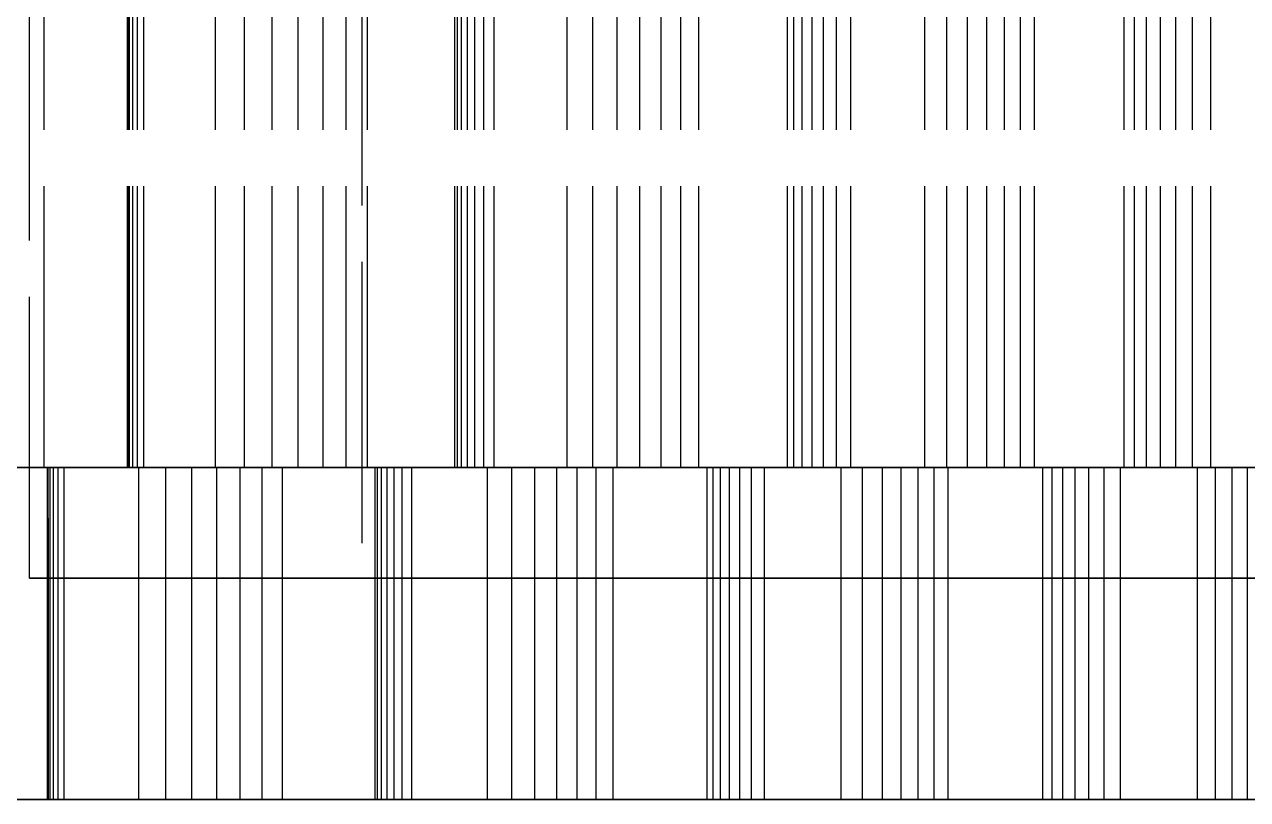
# Model space of a CAD drawing. Header units: millimetres. Extents: x -27 to 154, y -43 to 55.
# Drawn here: x -5.52 to 0, y 46.25 to 49.75 of the extents above; entities that cross this region are included whole.
import ezdxf

# ---------------------------------------------------------------- set-up
doc = ezdxf.new("R2010")
doc.units = ezdxf.units.MM
doc.linetypes.add('DASHED', pattern=[1.524, 1.27, -0.254])
doc.layers.add('HIDDEN', color=8, linetype='DASHED')
doc.layers.add('VISIBLE', color=7, linetype='CONTINUOUS')

msp = doc.modelspace()

# ---------------------------------------------------------------- linework, layer by layer
at = {"layer": 'HIDDEN'}
for points in [[(-4, 53.24871), (-4, 47.24871)], [(-5.5, 47.24871), (-5.5, 51.74871)], [(-5.43503, 47.74871), (-5.43503, 51.74871)], [(-5.43503, 47.74871), (-5.43503, 51.74871)], [(-5.05827, 47.74871), (-5.05827, 51.74871)], [(-5.05827, 47.74871), (-5.05827, 51.74871)], [(-5.0573, 47.74871), (-5.0573, 51.74871)], [(-5.0573, 47.74871), (-5.0573, 51.74871)], [(-5.0513, 47.74871), (-5.0513, 51.74871)], [(-5.0513, 47.74871), (-5.0513, 51.74871)], [(-5.04905, 47.74871), (-5.04905, 51.74871)], [(-5.04905, 47.74871), (-5.04905, 51.74871)], [(-5.03398, 47.74871), (-5.03398, 51.74871)], [(-5.03398, 47.74871), (-5.03398, 51.74871)], [(-5.01244, 47.74871), (-5.01244, 51.74871)], [(-5.01244, 47.74871), (-5.01244, 51.74871)], [(-4.98467, 47.74871), (-4.98467, 51.74871)], [(-4.98467, 47.74871), (-4.98467, 51.74871)], [(-4.66151, 47.74871), (-4.66151, 51.74871)], [(-4.66151, 47.74871), (-4.66151, 51.74871)], [(-4.53058, 47.74871), (-4.53058, 51.74871)], [(-4.53058, 47.74871), (-4.53058, 51.74871)], [(-4.4057, 47.74871), (-4.4057, 51.74871)], [(-4.4057, 47.74871), (-4.4057, 51.74871)], [(-4.28718, 47.74871), (-4.28718, 51.74871)], [(-4.28718, 47.74871), (-4.28718, 51.74871)], [(-4.17541, 47.74871), (-4.17541, 51.74871)], [(-4.17541, 47.74871), (-4.17541, 51.74871)], [(-4.07091, 47.74871), (-4.07091, 51.74871)], [(-4.07091, 47.74871), (-4.07091, 51.74871)], [(-3.97438, 47.74871), (-3.97438, 51.74871)], [(-3.97438, 47.74871), (-3.97438, 51.74871)], [(-3.58042, 47.74871), (-3.58042, 51.74871)], [(-3.58042, 47.74871), (-3.58042, 51.74871)], [(-3.56941, 47.74871), (-3.56941, 51.74871)], [(-3.56941, 47.74871), (-3.56941, 51.74871)], [(-3.55027, 47.74871), (-3.55027, 51.74871)], [(-3.55027, 47.74871), (-3.55027, 51.74871)], [(-3.52369, 47.74871), (-3.52369, 51.74871)], [(-3.52369, 47.74871), (-3.52369, 51.74871)], [(-3.49016, 47.74871), (-3.49016, 51.74871)], [(-3.49016, 47.74871), (-3.49016, 51.74871)], [(-3.45003, 47.74871), (-3.45003, 51.74871)], [(-3.45003, 47.74871), (-3.45003, 51.74871)], [(-3.40357, 47.74871), (-3.40357, 51.74871)], [(-3.40357, 47.74871), (-3.40357, 51.74871)], [(-3.07331, 47.74871), (-3.07331, 51.74871)], [(-3.07331, 47.74871), (-3.07331, 51.74871)], [(-2.95757, 47.74871), (-2.95757, 51.74871)], [(-2.95757, 47.74871), (-2.95757, 51.74871)], [(-2.84806, 47.74871), (-2.84806, 51.74871)], [(-2.84806, 47.74871), (-2.84806, 51.74871)], [(-2.74507, 47.74871), (-2.74507, 51.74871)], [(-2.74507, 47.74871), (-2.74507, 51.74871)], [(-2.64899, 47.74871), (-2.64899, 51.74871)], [(-2.64899, 47.74871), (-2.64899, 51.74871)], [(-2.56033, 47.74871), (-2.56033, 51.74871)], [(-2.56033, 47.74871), (-2.56033, 51.74871)], [(-2.47982, 47.74871), (-2.47982, 51.74871)], [(-2.47982, 47.74871), (-2.47982, 51.74871)], [(-2.07899, 47.74871), (-2.07899, 51.74871)], [(-2.07899, 47.74871), (-2.07899, 51.74871)], [(-2.05009, 47.74871), (-2.05009, 51.74871)], [(-2.05009, 47.74871), (-2.05009, 51.74871)], [(-2.01294, 47.74871), (-2.01294, 51.74871)], [(-2.01294, 47.74871), (-2.01294, 51.74871)], [(-1.96827, 47.74871), (-1.96827, 51.74871)], [(-1.96827, 47.74871), (-1.96827, 51.74871)], [(-1.91656, 47.74871), (-1.91656, 51.74871)], [(-1.91656, 47.74871), (-1.91656, 51.74871)], [(-1.85819, 47.74871), (-1.85819, 51.74871)], [(-1.85819, 47.74871), (-1.85819, 51.74871)], [(-1.79343, 47.74871), (-1.79343, 51.74871)], [(-1.79343, 47.74871), (-1.79343, 51.74871)], [(-1.45888, 47.74871), (-1.45888, 51.74871)], [(-1.45888, 47.74871), (-1.45888, 51.74871)], [(-1.35934, 47.74871), (-1.35934, 51.74871)], [(-1.35934, 47.74871), (-1.35934, 51.74871)], [(-1.26613, 47.74871), (-1.26613, 51.74871)], [(-1.26613, 47.74871), (-1.26613, 51.74871)], [(-1.17954, 47.74871), (-1.17954, 51.74871)], [(-1.17954, 47.74871), (-1.17954, 51.74871)], [(-1.09996, 47.74871), (-1.09996, 51.74871)], [(-1.09996, 47.74871), (-1.09996, 51.74871)], [(-1.02791, 47.74871), (-1.02791, 51.74871)], [(-1.02791, 47.74871), (-1.02791, 51.74871)], [(-0.96411, 47.74871), (-0.96411, 51.74871)], [(-0.96411, 47.74871), (-0.96411, 51.74871)], [(-0.55983, 47.74871), (-0.55983, 51.74871)], [(-0.55983, 47.74871), (-0.55983, 51.74871)], [(-0.51328, 47.74871), (-0.51328, 51.74871)], [(-0.51328, 47.74871), (-0.51328, 51.74871)], [(-0.45845, 47.74871), (-0.45845, 51.74871)], [(-0.45845, 47.74871), (-0.45845, 51.74871)], [(-0.39605, 47.74871), (-0.39605, 51.74871)], [(-0.39605, 47.74871), (-0.39605, 51.74871)], [(-0.32661, 47.74871), (-0.32661, 51.74871)], [(-0.32661, 47.74871), (-0.32661, 51.74871)], [(-0.25049, 47.74871), (-0.25049, 51.74871)], [(-0.25049, 47.74871), (-0.25049, 51.74871)], [(-0.16799, 47.74871), (-0.16799, 51.74871)], [(-0.16799, 47.74871), (-0.16799, 51.74871)], [(4.19643, 47.74871), (3.6369, 47.74871), (3.07738, 47.74871), (2.51786, 47.74871), (1.95833, 47.74871), (1.39881, 47.74871), (0.83929, 47.74871), (0.27976, 47.74871), (-0.27976, 47.74871), (-0.83929, 47.74871), (-1.39881, 47.74871), (-1.95833, 47.74871), (-2.51786, 47.74871), (-3.07738, 47.74871), (-3.6369, 47.74871), (-4.19643, 47.74871), (-4.75595, 47.74871), (-5.31548, 47.74871), (-5.875, 47.74871)], [(-5.875, 47.74871), (-5.31548, 47.74871), (-4.75595, 47.74871), (-4.19643, 47.74871), (-3.6369, 47.74871), (-3.07738, 47.74871), (-2.51786, 47.74871), (-1.95833, 47.74871), (-1.39881, 47.74871), (-0.83929, 47.74871), (-0.27976, 47.74871), (0.27976, 47.74871), (0.83929, 47.74871), (1.39881, 47.74871), (1.95833, 47.74871), (2.51786, 47.74871), (3.07738, 47.74871), (3.6369, 47.74871), (4.19643, 47.74871)], [(-5.82427, 47.74871), (-5.4148, 47.74871)], [(-5.4148, 47.74871), (-5.82427, 47.74871)], [(-5.76786, 47.74871), (-5.16071, 47.74871), (-4.55357, 47.74871), (-3.94643, 47.74871), (-3.33929, 47.74871), (-2.73214, 47.74871), (-2.125, 47.74871), (-1.51786, 47.74871), (-0.91071, 47.74871), (-0.30357, 47.74871), (0.30357, 47.74871), (0.91071, 47.74871), (1.51786, 47.74871), (2.125, 47.74871), (2.73214, 47.74871), (3.33929, 47.74871), (3.94643, 47.74871), (4.55357, 47.74871)], [(-5.43503, 47.74871), (-5.54675, 47.74871)], [(-5.54675, 47.74871), (-5.43503, 47.74871)], [(-5.0513, 47.74871), (-5.43503, 47.74871)], [(-5.43503, 47.74871), (-5.0513, 47.74871)], [(-4.35855, 47.74871), (-4.37538, 47.74871), (-4.39222, 47.74871), (-4.40906, 47.74871), (-4.4259, 47.74871), (-4.44273, 47.74871), (-4.45957, 47.74871), (-4.47641, 47.74871), (-4.49325, 47.74871), (-4.51008, 47.74871), (-4.52692, 47.74871), (-4.54376, 47.74871), (-4.56059, 47.74871), (-4.57743, 47.74871), (-4.59427, 47.74871), (-4.61111, 47.74871), (-4.62794, 47.74871), (-4.64478, 47.74871), (-4.66162, 47.74871), (-4.67846, 47.74871), (-4.69529, 47.74871), (-4.71213, 47.74871), (-4.72897, 47.74871), (-4.74581, 47.74871), (-4.76264, 47.74871), (-4.77948, 47.74871), (-4.79632, 47.74871), (-4.81316, 47.74871), (-4.82999, 47.74871), (-4.84683, 47.74871), (-4.86367, 47.74871), (-4.8805, 47.74871), (-4.89734, 47.74871), (-4.91418, 47.74871), (-4.93102, 47.74871), (-4.94785, 47.74871), (-4.96469, 47.74871), (-4.98153, 47.74871), (-4.99837, 47.74871), (-5.0152, 47.74871), (-5.03204, 47.74871), (-5.04888, 47.74871), (-5.06572, 47.74871), (-5.08255, 47.74871), (-5.09939, 47.74871), (-5.11623, 47.74871), (-5.13307, 47.74871), (-5.1499, 47.74871), (-5.16674, 47.74871), (-5.18358, 47.74871), (-5.20041, 47.74871), (-5.21725, 47.74871), (-5.23409, 47.74871), (-5.25093, 47.74871), (-5.26776, 47.74871), (-5.2846, 47.74871), (-5.30144, 47.74871), (-5.31828, 47.74871), (-5.33511, 47.74871), (-5.35195, 47.74871), (-5.36879, 47.74871), (-5.38563, 47.74871), (-5.40246, 47.74871), (-5.4193, 47.74871)], [(-5.4193, 47.74871), (-5.41666, 47.74871)], [(-5.4148, 47.74871), (-5.4193, 47.74871)], [(-5.4193, 47.74871), (-5.4148, 47.74871)], [(-5.4193, 46.24871), (-5.4193, 47.74871)], [(-5.41666, 47.74871), (-5.40746, 47.74871)], [(-5.41666, 46.24871), (-5.41666, 47.74871)], [(-5.4148, 46.24871), (-5.4148, 47.74871)], [(-5.4148, 46.24871), (-5.4148, 47.74871)], [(-5.40746, 47.74871), (-5.39213, 47.74871)], [(-5.40746, 46.24871), (-5.40746, 47.74871)], [(-5.39213, 47.74871), (-5.37098, 47.74871)], [(-5.39213, 46.24871), (-5.39213, 47.74871)], [(-5.37098, 47.74871), (-5.34424, 47.74871)], [(-5.37098, 46.24871), (-5.37098, 47.74871)], [(-5.34424, 47.74871), (-5.00785, 47.74871)], [(-5.34424, 46.24871), (-5.34424, 47.74871)], [(-5.0573, 47.74871), (-5.05827, 47.74871)], [(-5.05827, 47.74871), (-5.0513, 47.74871)], [(-5.0513, 47.74871), (-5.05827, 47.74871)], [(-5.05827, 47.74871), (-5.0573, 47.74871)], [(-5.04905, 47.74871), (-5.0573, 47.74871)], [(-5.0573, 47.74871), (-5.04905, 47.74871)], [(-5.03398, 47.74871), (-5.04905, 47.74871)], [(-5.04905, 47.74871), (-5.03398, 47.74871)], [(-5.01244, 47.74871), (-5.03398, 47.74871)], [(-5.03398, 47.74871), (-5.01244, 47.74871)], [(-4.98467, 47.74871), (-5.01244, 47.74871)], [(-5.01244, 47.74871), (-4.98467, 47.74871)], [(-5.00785, 47.74871), (-4.88484, 47.74871)], [(-5.00785, 46.24871), (-5.00785, 47.74871)], [(-4.66151, 47.74871), (-4.98467, 47.74871)], [(-4.98467, 47.74871), (-4.66151, 47.74871)], [(-4.88484, 47.74871), (-4.76729, 47.74871)], [(-4.88484, 46.24871), (-4.88484, 47.74871)], [(-4.76729, 47.74871), (-4.65548, 47.74871)], [(-4.76729, 46.24871), (-4.76729, 47.74871)], [(-4.53058, 47.74871), (-4.66151, 47.74871)], [(-4.66151, 47.74871), (-4.53058, 47.74871)], [(-4.65548, 47.74871), (-4.54975, 47.74871)], [(-4.65548, 46.24871), (-4.65548, 47.74871)], [(-4.54975, 47.74871), (-4.45057, 47.74871)], [(-4.54975, 46.24871), (-4.54975, 47.74871)], [(-4.4057, 47.74871), (-4.53058, 47.74871)], [(-4.53058, 47.74871), (-4.4057, 47.74871)], [(-4.45057, 47.74871), (-4.35855, 47.74871)], [(-4.45057, 46.24871), (-4.45057, 47.74871)], [(-4.28718, 47.74871), (-4.4057, 47.74871)], [(-4.4057, 47.74871), (-4.28718, 47.74871)], [(-4.35855, 47.74871), (-3.94037, 47.74871)], [(-3.94037, 47.74871), (-4.35855, 47.74871)], [(-4.35855, 46.24871), (-4.35855, 47.74871)], [(-4.17541, 47.74871), (-4.28718, 47.74871)], [(-4.28718, 47.74871), (-4.17541, 47.74871)], [(-4.07091, 47.74871), (-4.17541, 47.74871)], [(-4.17541, 47.74871), (-4.07091, 47.74871)], [(-3.97438, 47.74871), (-4.07091, 47.74871)], [(-4.07091, 47.74871), (-3.97438, 47.74871)], [(-3.58042, 47.74871), (-3.97438, 47.74871)], [(-3.97438, 47.74871), (-3.58042, 47.74871)], [(-2.86527, 47.74871), (-2.88233, 47.74871), (-2.8994, 47.74871), (-2.91646, 47.74871), (-2.93353, 47.74871), (-2.95059, 47.74871), (-2.96766, 47.74871), (-2.98472, 47.74871), (-3.00179, 47.74871), (-3.01886, 47.74871), (-3.03592, 47.74871), (-3.05299, 47.74871), (-3.07005, 47.74871), (-3.08712, 47.74871), (-3.10418, 47.74871), (-3.12125, 47.74871), (-3.13831, 47.74871), (-3.15538, 47.74871), (-3.17244, 47.74871), (-3.18951, 47.74871), (-3.20657, 47.74871), (-3.22364, 47.74871), (-3.2407, 47.74871), (-3.25777, 47.74871), (-3.27483, 47.74871), (-3.2919, 47.74871), (-3.30896, 47.74871), (-3.32603, 47.74871), (-3.34309, 47.74871), (-3.36016, 47.74871), (-3.37722, 47.74871), (-3.39429, 47.74871), (-3.41135, 47.74871), (-3.42842, 47.74871), (-3.44548, 47.74871), (-3.46255, 47.74871), (-3.47961, 47.74871), (-3.49668, 47.74871), (-3.51374, 47.74871), (-3.53081, 47.74871), (-3.54787, 47.74871), (-3.56494, 47.74871), (-3.582, 47.74871), (-3.59907, 47.74871), (-3.61614, 47.74871), (-3.6332, 47.74871), (-3.65027, 47.74871), (-3.66733, 47.74871), (-3.6844, 47.74871), (-3.70146, 47.74871), (-3.71853, 47.74871), (-3.73559, 47.74871), (-3.75266, 47.74871), (-3.76972, 47.74871), (-3.78679, 47.74871), (-3.80385, 47.74871), (-3.82092, 47.74871), (-3.83798, 47.74871), (-3.85505, 47.74871), (-3.87211, 47.74871), (-3.88918, 47.74871), (-3.90624, 47.74871), (-3.92331, 47.74871), (-3.94037, 47.74871)], [(-3.94037, 47.74871), (-3.92944, 47.74871)], [(-3.94037, 46.24871), (-3.94037, 47.74871)], [(-3.92944, 47.74871), (-3.91123, 47.74871)], [(-3.92944, 46.24871), (-3.92944, 47.74871)], [(-3.91123, 47.74871), (-3.88635, 47.74871)], [(-3.91123, 46.24871), (-3.91123, 47.74871)], [(-3.88635, 47.74871), (-3.85524, 47.74871)], [(-3.88635, 46.24871), (-3.88635, 47.74871)], [(-3.85524, 47.74871), (-3.81821, 47.74871)], [(-3.85524, 46.24871), (-3.85524, 47.74871)], [(-3.81821, 47.74871), (-3.77552, 47.74871)], [(-3.81821, 46.24871), (-3.81821, 47.74871)], [(-3.77552, 47.74871), (-3.43313, 47.74871)], [(-3.77552, 46.24871), (-3.77552, 47.74871)], [(-3.56941, 47.74871), (-3.58042, 47.74871)], [(-3.58042, 47.74871), (-3.56941, 47.74871)], [(-3.55027, 47.74871), (-3.56941, 47.74871)], [(-3.56941, 47.74871), (-3.55027, 47.74871)], [(-3.52369, 47.74871), (-3.55027, 47.74871)], [(-3.55027, 47.74871), (-3.52369, 47.74871)], [(-3.49016, 47.74871), (-3.52369, 47.74871)], [(-3.52369, 47.74871), (-3.49016, 47.74871)], [(-3.45003, 47.74871), (-3.49016, 47.74871)], [(-3.49016, 47.74871), (-3.45003, 47.74871)], [(-3.40357, 47.74871), (-3.45003, 47.74871)], [(-3.45003, 47.74871), (-3.40357, 47.74871)], [(-3.43313, 47.74871), (-3.3234, 47.74871)], [(-3.43313, 46.24871), (-3.43313, 47.74871)], [(-3.07331, 47.74871), (-3.40357, 47.74871)], [(-3.40357, 47.74871), (-3.07331, 47.74871)], [(-3.3234, 47.74871), (-3.21924, 47.74871)], [(-3.3234, 46.24871), (-3.3234, 47.74871)], [(-3.21924, 47.74871), (-3.12095, 47.74871)], [(-3.21924, 46.24871), (-3.21924, 47.74871)], [(-3.12095, 47.74871), (-3.02885, 47.74871)], [(-3.12095, 46.24871), (-3.12095, 47.74871)], [(-2.95757, 47.74871), (-3.07331, 47.74871)], [(-3.07331, 47.74871), (-2.95757, 47.74871)], [(-3.02885, 47.74871), (-2.94342, 47.74871)], [(-3.02885, 46.24871), (-3.02885, 47.74871)], [(-2.84806, 47.74871), (-2.95757, 47.74871)], [(-2.95757, 47.74871), (-2.84806, 47.74871)], [(-2.94342, 47.74871), (-2.86527, 47.74871)], [(-2.94342, 46.24871), (-2.94342, 47.74871)], [(-2.86527, 47.74871), (-2.44103, 47.74871)], [(-2.44103, 47.74871), (-2.86527, 47.74871)], [(-2.86527, 46.24871), (-2.86527, 47.74871)], [(-2.74507, 47.74871), (-2.84806, 47.74871)], [(-2.84806, 47.74871), (-2.74507, 47.74871)], [(-2.64899, 47.74871), (-2.74507, 47.74871)], [(-2.74507, 47.74871), (-2.64899, 47.74871)], [(-2.56033, 47.74871), (-2.64899, 47.74871)], [(-2.64899, 47.74871), (-2.56033, 47.74871)], [(-2.47982, 47.74871), (-2.56033, 47.74871)], [(-2.56033, 47.74871), (-2.47982, 47.74871)], [(-2.07899, 47.74871), (-2.47982, 47.74871)], [(-2.47982, 47.74871), (-2.07899, 47.74871)], [(-1.35388, 47.74871), (-1.37113, 47.74871), (-1.38839, 47.74871), (-1.40565, 47.74871), (-1.4229, 47.74871), (-1.44016, 47.74871), (-1.45741, 47.74871), (-1.47467, 47.74871), (-1.49193, 47.74871), (-1.50918, 47.74871), (-1.52644, 47.74871), (-1.5437, 47.74871), (-1.56095, 47.74871), (-1.57821, 47.74871), (-1.59547, 47.74871), (-1.61272, 47.74871), (-1.62998, 47.74871), (-1.64724, 47.74871), (-1.66449, 47.74871), (-1.68175, 47.74871), (-1.69901, 47.74871), (-1.71626, 47.74871), (-1.73352, 47.74871), (-1.75077, 47.74871), (-1.76803, 47.74871), (-1.78529, 47.74871), (-1.80254, 47.74871), (-1.8198, 47.74871), (-1.83706, 47.74871), (-1.85431, 47.74871), (-1.87157, 47.74871), (-1.88883, 47.74871), (-1.90608, 47.74871), (-1.92334, 47.74871), (-1.9406, 47.74871), (-1.95785, 47.74871), (-1.97511, 47.74871), (-1.99236, 47.74871), (-2.00962, 47.74871), (-2.02688, 47.74871), (-2.04413, 47.74871), (-2.06139, 47.74871), (-2.07865, 47.74871), (-2.0959, 47.74871), (-2.11316, 47.74871), (-2.13042, 47.74871), (-2.14767, 47.74871), (-2.16493, 47.74871), (-2.18219, 47.74871), (-2.19944, 47.74871), (-2.2167, 47.74871), (-2.23396, 47.74871), (-2.25121, 47.74871), (-2.26847, 47.74871), (-2.28572, 47.74871), (-2.30298, 47.74871), (-2.32024, 47.74871), (-2.33749, 47.74871), (-2.35475, 47.74871), (-2.37201, 47.74871), (-2.38926, 47.74871), (-2.40652, 47.74871), (-2.42378, 47.74871), (-2.44103, 47.74871)], [(-2.44103, 47.74871), (-2.41473, 47.74871)], [(-2.44103, 46.24871), (-2.44103, 47.74871)], [(-2.41473, 47.74871), (-2.38107, 47.74871)], [(-2.41473, 46.24871), (-2.41473, 47.74871)], [(-2.38107, 47.74871), (-2.34067, 47.74871)], [(-2.38107, 46.24871), (-2.38107, 47.74871)], [(-2.34067, 47.74871), (-2.29397, 47.74871)], [(-2.34067, 46.24871), (-2.34067, 47.74871)], [(-2.29397, 47.74871), (-2.2413, 47.74871)], [(-2.29397, 46.24871), (-2.29397, 47.74871)], [(-2.2413, 47.74871), (-2.18293, 47.74871)], [(-2.2413, 46.24871), (-2.2413, 47.74871)], [(-2.18293, 47.74871), (-1.8367, 47.74871)], [(-2.18293, 46.24871), (-2.18293, 47.74871)], [(-2.05009, 47.74871), (-2.07899, 47.74871)], [(-2.07899, 47.74871), (-2.05009, 47.74871)], [(-2.01294, 47.74871), (-2.05009, 47.74871)], [(-2.05009, 47.74871), (-2.01294, 47.74871)], [(-1.96827, 47.74871), (-2.01294, 47.74871)], [(-2.01294, 47.74871), (-1.96827, 47.74871)], [(-1.91656, 47.74871), (-1.96827, 47.74871)], [(-1.96827, 47.74871), (-1.91656, 47.74871)], [(-1.85819, 47.74871), (-1.91656, 47.74871)], [(-1.91656, 47.74871), (-1.85819, 47.74871)], [(-1.79343, 47.74871), (-1.85819, 47.74871)], [(-1.85819, 47.74871), (-1.79343, 47.74871)], [(-1.8367, 47.74871), (-1.74094, 47.74871)], [(-1.8367, 46.24871), (-1.8367, 47.74871)], [(-1.45888, 47.74871), (-1.79343, 47.74871)], [(-1.79343, 47.74871), (-1.45888, 47.74871)], [(-1.74094, 47.74871), (-1.65085, 47.74871)], [(-1.74094, 46.24871), (-1.74094, 47.74871)], [(-1.65085, 47.74871), (-1.56669, 47.74871)], [(-1.65085, 46.24871), (-1.65085, 47.74871)], [(-1.56669, 47.74871), (-1.4888, 47.74871)], [(-1.56669, 46.24871), (-1.56669, 47.74871)], [(-1.4888, 47.74871), (-1.41766, 47.74871)], [(-1.4888, 46.24871), (-1.4888, 47.74871)], [(-1.35934, 47.74871), (-1.45888, 47.74871)], [(-1.45888, 47.74871), (-1.35934, 47.74871)], [(-1.41766, 47.74871), (-1.35388, 47.74871)], [(-1.41766, 46.24871), (-1.41766, 47.74871)], [(-1.26613, 47.74871), (-1.35934, 47.74871)], [(-1.35934, 47.74871), (-1.26613, 47.74871)], [(-1.35388, 47.74871), (-0.92626, 47.74871)], [(-0.92626, 47.74871), (-1.35388, 47.74871)], [(-1.35388, 46.24871), (-1.35388, 47.74871)], [(-1.17954, 47.74871), (-1.26613, 47.74871)], [(-1.26613, 47.74871), (-1.17954, 47.74871)], [(-1.09996, 47.74871), (-1.17954, 47.74871)], [(-1.17954, 47.74871), (-1.09996, 47.74871)], [(-1.02791, 47.74871), (-1.09996, 47.74871)], [(-1.09996, 47.74871), (-1.02791, 47.74871)], [(-0.96411, 47.74871), (-1.02791, 47.74871)], [(-1.02791, 47.74871), (-0.96411, 47.74871)], [(-0.55983, 47.74871), (-0.96411, 47.74871)], [(-0.96411, 47.74871), (-0.55983, 47.74871)], [(0.01003, 47.74871), (-0.00731, 47.74871), (-0.02465, 47.74871), (-0.04199, 47.74871), (-0.05933, 47.74871), (-0.07667, 47.74871), (-0.094, 47.74871), (-0.11134, 47.74871), (-0.12868, 47.74871), (-0.14602, 47.74871), (-0.16336, 47.74871), (-0.1807, 47.74871), (-0.19804, 47.74871), (-0.21537, 47.74871), (-0.23271, 47.74871), (-0.25005, 47.74871), (-0.26739, 47.74871), (-0.28473, 47.74871), (-0.30207, 47.74871), (-0.31941, 47.74871), (-0.33675, 47.74871), (-0.35408, 47.74871), (-0.37142, 47.74871), (-0.38876, 47.74871), (-0.4061, 47.74871), (-0.42344, 47.74871), (-0.44078, 47.74871), (-0.45812, 47.74871), (-0.47545, 47.74871), (-0.49279, 47.74871), (-0.51013, 47.74871), (-0.52747, 47.74871), (-0.54481, 47.74871), (-0.56215, 47.74871), (-0.57949, 47.74871), (-0.59682, 47.74871), (-0.61416, 47.74871), (-0.6315, 47.74871), (-0.64884, 47.74871), (-0.66618, 47.74871), (-0.68352, 47.74871), (-0.70086, 47.74871), (-0.7182, 47.74871), (-0.73553, 47.74871), (-0.75287, 47.74871), (-0.77021, 47.74871), (-0.78755, 47.74871), (-0.80489, 47.74871), (-0.82223, 47.74871), (-0.83957, 47.74871), (-0.8569, 47.74871), (-0.87424, 47.74871), (-0.89158, 47.74871), (-0.90892, 47.74871), (-0.92626, 47.74871)], [(-0.92626, 47.74871), (-0.88476, 47.74871)], [(-0.92626, 46.24871), (-0.92626, 47.74871)], [(-0.88476, 47.74871), (-0.83586, 47.74871)], [(-0.88476, 46.24871), (-0.88476, 47.74871)], [(-0.83586, 47.74871), (-0.78019, 47.74871)], [(-0.83586, 46.24871), (-0.83586, 47.74871)], [(-0.78019, 47.74871), (-0.7182, 47.74871)], [(-0.78019, 46.24871), (-0.78019, 47.74871)], [(-0.7182, 47.74871), (-0.65023, 47.74871)], [(-0.7182, 46.24871), (-0.7182, 47.74871)], [(-0.65023, 47.74871), (-0.57654, 47.74871)], [(-0.65023, 46.24871), (-0.65023, 47.74871)], [(-0.57654, 47.74871), (-0.22866, 47.74871)], [(-0.57654, 46.24871), (-0.57654, 47.74871)], [(-0.51328, 47.74871), (-0.55983, 47.74871)], [(-0.55983, 47.74871), (-0.51328, 47.74871)], [(-0.45845, 47.74871), (-0.51328, 47.74871)], [(-0.51328, 47.74871), (-0.45845, 47.74871)], [(-0.39605, 47.74871), (-0.45845, 47.74871)], [(-0.45845, 47.74871), (-0.39605, 47.74871)], [(-0.32661, 47.74871), (-0.39605, 47.74871)], [(-0.39605, 47.74871), (-0.32661, 47.74871)], [(-0.25049, 47.74871), (-0.32661, 47.74871)], [(-0.32661, 47.74871), (-0.25049, 47.74871)], [(-0.16799, 47.74871), (-0.25049, 47.74871)], [(-0.25049, 47.74871), (-0.16799, 47.74871)], [(-0.22866, 47.74871), (-0.14748, 47.74871)], [(-0.22866, 46.24871), (-0.22866, 47.74871)], [(0.16799, 47.74871), (-0.16799, 47.74871)], [(-0.16799, 47.74871), (0.16799, 47.74871)], [(-0.14748, 47.74871), (-0.07201, 47.74871)], [(-0.14748, 46.24871), (-0.14748, 47.74871)], [(-0.07201, 47.74871), (-0.00252, 47.74871)], [(-0.07201, 46.24871), (-0.07201, 47.74871)], [(0.0873, 47.24871), (-0.0873, 47.24871), (-0.2619, 47.24871), (-0.43651, 47.24871), (-0.61111, 47.24871), (-0.78571, 47.24871), (-0.96032, 47.24871), (-1.13492, 47.24871), (-1.30952, 47.24871), (-1.48413, 47.24871), (-1.65873, 47.24871), (-1.83333, 47.24871), (-2.00794, 47.24871), (-2.18254, 47.24871), (-2.35714, 47.24871), (-2.53175, 47.24871), (-2.70635, 47.24871), (-2.88095, 47.24871), (-3.05556, 47.24871), (-3.23016, 47.24871), (-3.40476, 47.24871), (-3.57937, 47.24871), (-3.75397, 47.24871), (-3.92857, 47.24871), (-4.10317, 47.24871), (-4.27778, 47.24871), (-4.45238, 47.24871), (-4.62698, 47.24871), (-4.80159, 47.24871), (-4.97619, 47.24871), (-5.15079, 47.24871), (-5.3254, 47.24871), (-5.5, 47.24871)], [(-5.5, 47.24871), (-5.3254, 47.24871), (-5.15079, 47.24871), (-4.97619, 47.24871), (-4.80159, 47.24871), (-4.62698, 47.24871), (-4.45238, 47.24871), (-4.27778, 47.24871), (-4.10317, 47.24871), (-3.92857, 47.24871), (-3.75397, 47.24871), (-3.57937, 47.24871), (-3.40476, 47.24871), (-3.23016, 47.24871), (-3.05556, 47.24871), (-2.88095, 47.24871), (-2.70635, 47.24871), (-2.53175, 47.24871), (-2.35714, 47.24871), (-2.18254, 47.24871), (-2.00794, 47.24871), (-1.83333, 47.24871), (-1.65873, 47.24871), (-1.48413, 47.24871), (-1.30952, 47.24871), (-1.13492, 47.24871), (-0.96032, 47.24871), (-0.78571, 47.24871), (-0.61111, 47.24871), (-0.43651, 47.24871), (-0.2619, 47.24871), (-0.0873, 47.24871), (0.0873, 47.24871)], [(0.06349, 47.24871), (-0.06349, 47.24871), (-0.19048, 47.24871), (-0.31746, 47.24871), (-0.44444, 47.24871), (-0.57143, 47.24871), (-0.69841, 47.24871), (-0.8254, 47.24871), (-0.95238, 47.24871), (-1.07937, 47.24871), (-1.20635, 47.24871), (-1.33333, 47.24871), (-1.46032, 47.24871), (-1.5873, 47.24871), (-1.71429, 47.24871), (-1.84127, 47.24871), (-1.96825, 47.24871), (-2.09524, 47.24871), (-2.22222, 47.24871), (-2.34921, 47.24871), (-2.47619, 47.24871), (-2.60317, 47.24871), (-2.73016, 47.24871), (-2.85714, 47.24871), (-2.98413, 47.24871), (-3.11111, 47.24871), (-3.2381, 47.24871), (-3.36508, 47.24871), (-3.49206, 47.24871), (-3.61905, 47.24871), (-3.74603, 47.24871), (-3.87302, 47.24871), (-4, 47.24871)], [(-4, 47.24871), (-3.87302, 47.24871), (-3.74603, 47.24871), (-3.61905, 47.24871), (-3.49206, 47.24871), (-3.36508, 47.24871), (-3.2381, 47.24871), (-3.11111, 47.24871), (-2.98413, 47.24871), (-2.85714, 47.24871), (-2.73016, 47.24871), (-2.60317, 47.24871), (-2.47619, 47.24871), (-2.34921, 47.24871), (-2.22222, 47.24871), (-2.09524, 47.24871), (-1.96825, 47.24871), (-1.84127, 47.24871), (-1.71429, 47.24871), (-1.5873, 47.24871), (-1.46032, 47.24871), (-1.33333, 47.24871), (-1.20635, 47.24871), (-1.07937, 47.24871), (-0.95238, 47.24871), (-0.8254, 47.24871), (-0.69841, 47.24871), (-0.57143, 47.24871), (-0.44444, 47.24871), (-0.31746, 47.24871), (-0.19048, 47.24871), (-0.06349, 47.24871), (0.06349, 47.24871)], [(4.19643, 46.24871), (3.6369, 46.24871), (3.07738, 46.24871), (2.51786, 46.24871), (1.95833, 46.24871), (1.39881, 46.24871), (0.83929, 46.24871), (0.27976, 46.24871), (-0.27976, 46.24871), (-0.83929, 46.24871), (-1.39881, 46.24871), (-1.95833, 46.24871), (-2.51786, 46.24871), (-3.07738, 46.24871), (-3.6369, 46.24871), (-4.19643, 46.24871), (-4.75595, 46.24871), (-5.31548, 46.24871), (-5.875, 46.24871)], [(-5.875, 46.24871), (-5.31548, 46.24871), (-4.75595, 46.24871), (-4.19643, 46.24871), (-3.6369, 46.24871), (-3.07738, 46.24871), (-2.51786, 46.24871), (-1.95833, 46.24871), (-1.39881, 46.24871), (-0.83929, 46.24871), (-0.27976, 46.24871), (0.27976, 46.24871), (0.83929, 46.24871), (1.39881, 46.24871), (1.95833, 46.24871), (2.51786, 46.24871), (3.07738, 46.24871), (3.6369, 46.24871), (4.19643, 46.24871)], [(-5.82427, 46.24871), (-5.4148, 46.24871)], [(-5.4193, 46.24871), (-5.41666, 46.24871)], [(-5.4148, 46.24871), (-5.4193, 46.24871)], [(-5.4193, 46.24871), (-5.4148, 46.24871)], [(-5.4148, 46.24871), (-5.4193, 46.24871)], [(-5.41666, 46.24871), (-5.40746, 46.24871)], [(-5.40746, 46.24871), (-5.39213, 46.24871)], [(-5.39213, 46.24871), (-5.37098, 46.24871)], [(-5.37098, 46.24871), (-5.34424, 46.24871)], [(-5.34424, 46.24871), (-5.00785, 46.24871)], [(-5.00785, 46.24871), (-4.88484, 46.24871)], [(-4.88484, 46.24871), (-4.76729, 46.24871)], [(-4.76729, 46.24871), (-4.65548, 46.24871)], [(-4.65548, 46.24871), (-4.54975, 46.24871)], [(-4.54975, 46.24871), (-4.45057, 46.24871)], [(-4.45057, 46.24871), (-4.35855, 46.24871)], [(-4.35855, 46.24871), (-3.94037, 46.24871)], [(-3.94037, 46.24871), (-3.92944, 46.24871)], [(-3.92944, 46.24871), (-3.91123, 46.24871)], [(-3.91123, 46.24871), (-3.88635, 46.24871)], [(-3.88635, 46.24871), (-3.85524, 46.24871)], [(-3.85524, 46.24871), (-3.81821, 46.24871)], [(-3.81821, 46.24871), (-3.77552, 46.24871)], [(-3.77552, 46.24871), (-3.43313, 46.24871)], [(-3.43313, 46.24871), (-3.3234, 46.24871)], [(-3.3234, 46.24871), (-3.21924, 46.24871)], [(-3.21924, 46.24871), (-3.12095, 46.24871)], [(-3.12095, 46.24871), (-3.02885, 46.24871)], [(-3.02885, 46.24871), (-2.94342, 46.24871)], [(-2.94342, 46.24871), (-2.86527, 46.24871)], [(-2.86527, 46.24871), (-2.44103, 46.24871)], [(-2.44103, 46.24871), (-2.41473, 46.24871)], [(-2.41473, 46.24871), (-2.38107, 46.24871)], [(-2.38107, 46.24871), (-2.34067, 46.24871)], [(-2.34067, 46.24871), (-2.29397, 46.24871)], [(-2.29397, 46.24871), (-2.2413, 46.24871)], [(-2.2413, 46.24871), (-2.18293, 46.24871)], [(-2.18293, 46.24871), (-1.8367, 46.24871)], [(-1.8367, 46.24871), (-1.74094, 46.24871)], [(-1.74094, 46.24871), (-1.65085, 46.24871)], [(-1.65085, 46.24871), (-1.56669, 46.24871)], [(-1.56669, 46.24871), (-1.4888, 46.24871)], [(-1.4888, 46.24871), (-1.41766, 46.24871)], [(-1.41766, 46.24871), (-1.35388, 46.24871)], [(-1.35388, 46.24871), (-0.92626, 46.24871)], [(-0.92626, 46.24871), (-0.88476, 46.24871)], [(-0.88476, 46.24871), (-0.83586, 46.24871)], [(-0.83586, 46.24871), (-0.78019, 46.24871)], [(-0.78019, 46.24871), (-0.7182, 46.24871)], [(-0.7182, 46.24871), (-0.65023, 46.24871)], [(-0.65023, 46.24871), (-0.57654, 46.24871)], [(-0.57654, 46.24871), (-0.22866, 46.24871)], [(-0.22866, 46.24871), (-0.14748, 46.24871)], [(-0.14748, 46.24871), (-0.07201, 46.24871)], [(-0.07201, 46.24871), (-0.00252, 46.24871)]]:
    msp.add_lwpolyline(points, dxfattribs=at)
at = {"layer": 'VISIBLE'}
for points in [[(-5.4193, 47.74871), (-5.42573, 47.74871), (-5.43216, 47.74871), (-5.43858, 47.74871), (-5.44501, 47.74871), (-5.45144, 47.74871), (-5.45787, 47.74871), (-5.4643, 47.74871), (-5.47073, 47.74871), (-5.47715, 47.74871), (-5.48358, 47.74871), (-5.49001, 47.74871), (-5.49644, 47.74871), (-5.50287, 47.74871), (-5.50929, 47.74871), (-5.51572, 47.74871), (-5.52215, 47.74871), (-5.52858, 47.74871)], [(-5.41666, 47.74871), (-5.4193, 47.74871)], [(-5.4193, 46.24871), (-5.4193, 47.74871)], [(-5.40746, 47.74871), (-5.41666, 47.74871)], [(-5.41666, 46.24871), (-5.41666, 47.74871)], [(-5.39213, 47.74871), (-5.40746, 47.74871)], [(-5.40746, 46.24871), (-5.40746, 47.74871)], [(-5.37098, 47.74871), (-5.39213, 47.74871)], [(-5.39213, 46.24871), (-5.39213, 47.74871)], [(-5.34424, 47.74871), (-5.37098, 47.74871)], [(-5.37098, 46.24871), (-5.37098, 47.74871)], [(-5.00785, 47.74871), (-5.34424, 47.74871)], [(-5.34424, 46.24871), (-5.34424, 47.74871)], [(-4.88484, 47.74871), (-5.00785, 47.74871)], [(-5.00785, 46.24871), (-5.00785, 47.74871)], [(-4.76729, 47.74871), (-4.88484, 47.74871)], [(-4.88484, 46.24871), (-4.88484, 47.74871)], [(-4.65548, 47.74871), (-4.76729, 47.74871)], [(-4.76729, 46.24871), (-4.76729, 47.74871)], [(-4.54975, 47.74871), (-4.65548, 47.74871)], [(-4.65548, 46.24871), (-4.65548, 47.74871)], [(-4.45057, 47.74871), (-4.54975, 47.74871)], [(-4.54975, 46.24871), (-4.54975, 47.74871)], [(-4.35855, 47.74871), (-4.45057, 47.74871)], [(-4.45057, 46.24871), (-4.45057, 47.74871)], [(-3.94037, 47.74871), (-3.94701, 47.74871), (-3.95365, 47.74871), (-3.96029, 47.74871), (-3.96692, 47.74871), (-3.97356, 47.74871), (-3.9802, 47.74871), (-3.98684, 47.74871), (-3.99347, 47.74871), (-4.00011, 47.74871), (-4.00675, 47.74871), (-4.01339, 47.74871), (-4.02002, 47.74871), (-4.02666, 47.74871), (-4.0333, 47.74871), (-4.03994, 47.74871), (-4.04658, 47.74871), (-4.05321, 47.74871), (-4.05985, 47.74871), (-4.06649, 47.74871), (-4.07313, 47.74871), (-4.07976, 47.74871), (-4.0864, 47.74871), (-4.09304, 47.74871), (-4.09968, 47.74871), (-4.10631, 47.74871), (-4.11295, 47.74871), (-4.11959, 47.74871), (-4.12623, 47.74871), (-4.13287, 47.74871), (-4.1395, 47.74871), (-4.14614, 47.74871), (-4.15278, 47.74871), (-4.15942, 47.74871), (-4.16605, 47.74871), (-4.17269, 47.74871), (-4.17933, 47.74871), (-4.18597, 47.74871), (-4.1926, 47.74871), (-4.19924, 47.74871), (-4.20588, 47.74871), (-4.21252, 47.74871), (-4.21916, 47.74871), (-4.22579, 47.74871), (-4.23243, 47.74871), (-4.23907, 47.74871), (-4.24571, 47.74871), (-4.25234, 47.74871), (-4.25898, 47.74871), (-4.26562, 47.74871), (-4.27226, 47.74871), (-4.27889, 47.74871), (-4.28553, 47.74871), (-4.29217, 47.74871), (-4.29881, 47.74871), (-4.30544, 47.74871), (-4.31208, 47.74871), (-4.31872, 47.74871), (-4.32536, 47.74871), (-4.332, 47.74871), (-4.33863, 47.74871), (-4.34527, 47.74871), (-4.35191, 47.74871), (-4.35855, 47.74871)], [(-4.35855, 46.24871), (-4.35855, 47.74871)], [(-3.92944, 47.74871), (-3.94037, 47.74871)], [(-3.94037, 46.24871), (-3.94037, 47.74871)], [(-3.91123, 47.74871), (-3.92944, 47.74871)], [(-3.92944, 46.24871), (-3.92944, 47.74871)], [(-3.88635, 47.74871), (-3.91123, 47.74871)], [(-3.91123, 46.24871), (-3.91123, 47.74871)], [(-3.85524, 47.74871), (-3.88635, 47.74871)], [(-3.88635, 46.24871), (-3.88635, 47.74871)], [(-3.81821, 47.74871), (-3.85524, 47.74871)], [(-3.85524, 46.24871), (-3.85524, 47.74871)], [(-3.77552, 47.74871), (-3.81821, 47.74871)], [(-3.81821, 46.24871), (-3.81821, 47.74871)], [(-3.43313, 47.74871), (-3.77552, 47.74871)], [(-3.77552, 46.24871), (-3.77552, 47.74871)], [(-3.3234, 47.74871), (-3.43313, 47.74871)], [(-3.43313, 46.24871), (-3.43313, 47.74871)], [(-3.21924, 47.74871), (-3.3234, 47.74871)], [(-3.3234, 46.24871), (-3.3234, 47.74871)], [(-3.12095, 47.74871), (-3.21924, 47.74871)], [(-3.21924, 46.24871), (-3.21924, 47.74871)], [(-3.02885, 47.74871), (-3.12095, 47.74871)], [(-3.12095, 46.24871), (-3.12095, 47.74871)], [(-2.94342, 47.74871), (-3.02885, 47.74871)], [(-3.02885, 46.24871), (-3.02885, 47.74871)], [(-2.86527, 47.74871), (-2.94342, 47.74871)], [(-2.94342, 46.24871), (-2.94342, 47.74871)], [(-2.44103, 47.74871), (-2.44777, 47.74871), (-2.4545, 47.74871), (-2.46123, 47.74871), (-2.46797, 47.74871), (-2.4747, 47.74871), (-2.48144, 47.74871), (-2.48817, 47.74871), (-2.4949, 47.74871), (-2.50164, 47.74871), (-2.50837, 47.74871), (-2.51511, 47.74871), (-2.52184, 47.74871), (-2.52857, 47.74871), (-2.53531, 47.74871), (-2.54204, 47.74871), (-2.54878, 47.74871), (-2.55551, 47.74871), (-2.56224, 47.74871), (-2.56898, 47.74871), (-2.57571, 47.74871), (-2.58244, 47.74871), (-2.58918, 47.74871), (-2.59591, 47.74871), (-2.60265, 47.74871), (-2.60938, 47.74871), (-2.61611, 47.74871), (-2.62285, 47.74871), (-2.62958, 47.74871), (-2.63632, 47.74871), (-2.64305, 47.74871), (-2.64978, 47.74871), (-2.65652, 47.74871), (-2.66325, 47.74871), (-2.66999, 47.74871), (-2.67672, 47.74871), (-2.68345, 47.74871), (-2.69019, 47.74871), (-2.69692, 47.74871), (-2.70365, 47.74871), (-2.71039, 47.74871), (-2.71712, 47.74871), (-2.72386, 47.74871), (-2.73059, 47.74871), (-2.73732, 47.74871), (-2.74406, 47.74871), (-2.75079, 47.74871), (-2.75753, 47.74871), (-2.76426, 47.74871), (-2.77099, 47.74871), (-2.77773, 47.74871), (-2.78446, 47.74871), (-2.7912, 47.74871), (-2.79793, 47.74871), (-2.80466, 47.74871), (-2.8114, 47.74871), (-2.81813, 47.74871), (-2.82487, 47.74871), (-2.8316, 47.74871), (-2.83833, 47.74871), (-2.84507, 47.74871), (-2.8518, 47.74871), (-2.85853, 47.74871), (-2.86527, 47.74871)], [(-2.86527, 46.24871), (-2.86527, 47.74871)], [(-2.41473, 47.74871), (-2.44103, 47.74871)], [(-2.44103, 46.24871), (-2.44103, 47.74871)], [(-2.38107, 47.74871), (-2.41473, 47.74871)], [(-2.41473, 46.24871), (-2.41473, 47.74871)], [(-2.34067, 47.74871), (-2.38107, 47.74871)], [(-2.38107, 46.24871), (-2.38107, 47.74871)], [(-2.29397, 47.74871), (-2.34067, 47.74871)], [(-2.34067, 46.24871), (-2.34067, 47.74871)], [(-2.2413, 47.74871), (-2.29397, 47.74871)], [(-2.29397, 46.24871), (-2.29397, 47.74871)], [(-2.18293, 47.74871), (-2.2413, 47.74871)], [(-2.2413, 46.24871), (-2.2413, 47.74871)], [(-1.8367, 47.74871), (-2.18293, 47.74871)], [(-2.18293, 46.24871), (-2.18293, 47.74871)], [(-1.74094, 47.74871), (-1.8367, 47.74871)], [(-1.8367, 46.24871), (-1.8367, 47.74871)], [(-1.65085, 47.74871), (-1.74094, 47.74871)], [(-1.74094, 46.24871), (-1.74094, 47.74871)], [(-1.56669, 47.74871), (-1.65085, 47.74871)], [(-1.65085, 46.24871), (-1.65085, 47.74871)], [(-1.4888, 47.74871), (-1.56669, 47.74871)], [(-1.56669, 46.24871), (-1.56669, 47.74871)], [(-1.41766, 47.74871), (-1.4888, 47.74871)], [(-1.4888, 46.24871), (-1.4888, 47.74871)], [(-1.35388, 47.74871), (-1.41766, 47.74871)], [(-1.41766, 46.24871), (-1.41766, 47.74871)], [(-0.92626, 47.74871), (-0.93305, 47.74871), (-0.93983, 47.74871), (-0.94662, 47.74871), (-0.95341, 47.74871), (-0.9602, 47.74871), (-0.96698, 47.74871), (-0.97377, 47.74871), (-0.98056, 47.74871), (-0.98735, 47.74871), (-0.99413, 47.74871), (-1.00092, 47.74871), (-1.00771, 47.74871), (-1.0145, 47.74871), (-1.02129, 47.74871), (-1.02807, 47.74871), (-1.03486, 47.74871), (-1.04165, 47.74871), (-1.04844, 47.74871), (-1.05522, 47.74871), (-1.06201, 47.74871), (-1.0688, 47.74871), (-1.07559, 47.74871), (-1.08237, 47.74871), (-1.08916, 47.74871), (-1.09595, 47.74871), (-1.10274, 47.74871), (-1.10952, 47.74871), (-1.11631, 47.74871), (-1.1231, 47.74871), (-1.12989, 47.74871), (-1.13667, 47.74871), (-1.14346, 47.74871), (-1.15025, 47.74871), (-1.15704, 47.74871), (-1.16382, 47.74871), (-1.17061, 47.74871), (-1.1774, 47.74871), (-1.18419, 47.74871), (-1.19097, 47.74871), (-1.19776, 47.74871), (-1.20455, 47.74871), (-1.21134, 47.74871), (-1.21812, 47.74871), (-1.22491, 47.74871), (-1.2317, 47.74871), (-1.23849, 47.74871), (-1.24528, 47.74871), (-1.25206, 47.74871), (-1.25885, 47.74871), (-1.26564, 47.74871), (-1.27243, 47.74871), (-1.27921, 47.74871), (-1.286, 47.74871), (-1.29279, 47.74871), (-1.29958, 47.74871), (-1.30636, 47.74871), (-1.31315, 47.74871), (-1.31994, 47.74871), (-1.32673, 47.74871), (-1.33351, 47.74871), (-1.3403, 47.74871), (-1.34709, 47.74871), (-1.35388, 47.74871)], [(-1.35388, 46.24871), (-1.35388, 47.74871)], [(-0.88476, 47.74871), (-0.92626, 47.74871)], [(-0.92626, 46.24871), (-0.92626, 47.74871)], [(-0.83586, 47.74871), (-0.88476, 47.74871)], [(-0.88476, 46.24871), (-0.88476, 47.74871)], [(-0.78019, 47.74871), (-0.83586, 47.74871)], [(-0.83586, 46.24871), (-0.83586, 47.74871)], [(-0.7182, 47.74871), (-0.78019, 47.74871)], [(-0.78019, 46.24871), (-0.78019, 47.74871)], [(-0.65023, 47.74871), (-0.7182, 47.74871)], [(-0.7182, 46.24871), (-0.7182, 47.74871)], [(-0.57654, 47.74871), (-0.65023, 47.74871)], [(-0.65023, 46.24871), (-0.65023, 47.74871)], [(-0.22866, 47.74871), (-0.57654, 47.74871)], [(-0.57654, 46.24871), (-0.57654, 47.74871)], [(-0.14748, 47.74871), (-0.22866, 47.74871)], [(-0.22866, 46.24871), (-0.22866, 47.74871)], [(-0.07201, 47.74871), (-0.14748, 47.74871)], [(-0.14748, 46.24871), (-0.14748, 47.74871)], [(-0.00252, 47.74871), (-0.07201, 47.74871)], [(-0.07201, 46.24871), (-0.07201, 47.74871)], [(0.06066, 47.74871), (-0.00252, 47.74871)], [(-0.00252, 46.24871), (-0.00252, 47.74871)], [(-5.4193, 46.24871), (-5.82427, 46.24871)], [(-5.41666, 46.24871), (-5.4193, 46.24871)], [(-5.40746, 46.24871), (-5.41666, 46.24871)], [(-5.39213, 46.24871), (-5.40746, 46.24871)], [(-5.37098, 46.24871), (-5.39213, 46.24871)], [(-5.34424, 46.24871), (-5.37098, 46.24871)], [(-5.00785, 46.24871), (-5.34424, 46.24871)], [(-4.88484, 46.24871), (-5.00785, 46.24871)], [(-4.76729, 46.24871), (-4.88484, 46.24871)], [(-4.65548, 46.24871), (-4.76729, 46.24871)], [(-4.54975, 46.24871), (-4.65548, 46.24871)], [(-4.45057, 46.24871), (-4.54975, 46.24871)], [(-4.35855, 46.24871), (-4.45057, 46.24871)], [(-3.94037, 46.24871), (-4.35855, 46.24871)], [(-3.92944, 46.24871), (-3.94037, 46.24871)], [(-3.91123, 46.24871), (-3.92944, 46.24871)], [(-3.88635, 46.24871), (-3.91123, 46.24871)], [(-3.85524, 46.24871), (-3.88635, 46.24871)], [(-3.81821, 46.24871), (-3.85524, 46.24871)], [(-3.77552, 46.24871), (-3.81821, 46.24871)], [(-3.43313, 46.24871), (-3.77552, 46.24871)], [(-3.3234, 46.24871), (-3.43313, 46.24871)], [(-3.21924, 46.24871), (-3.3234, 46.24871)], [(-3.12095, 46.24871), (-3.21924, 46.24871)], [(-3.02885, 46.24871), (-3.12095, 46.24871)], [(-2.94342, 46.24871), (-3.02885, 46.24871)], [(-2.86527, 46.24871), (-2.94342, 46.24871)], [(-2.44103, 46.24871), (-2.86527, 46.24871)], [(-2.41473, 46.24871), (-2.44103, 46.24871)], [(-2.38107, 46.24871), (-2.41473, 46.24871)], [(-2.34067, 46.24871), (-2.38107, 46.24871)], [(-2.29397, 46.24871), (-2.34067, 46.24871)], [(-2.2413, 46.24871), (-2.29397, 46.24871)], [(-2.18293, 46.24871), (-2.2413, 46.24871)], [(-1.8367, 46.24871), (-2.18293, 46.24871)], [(-1.74094, 46.24871), (-1.8367, 46.24871)], [(-1.65085, 46.24871), (-1.74094, 46.24871)], [(-1.56669, 46.24871), (-1.65085, 46.24871)], [(-1.4888, 46.24871), (-1.56669, 46.24871)], [(-1.41766, 46.24871), (-1.4888, 46.24871)], [(-1.35388, 46.24871), (-1.41766, 46.24871)], [(-0.92626, 46.24871), (-1.35388, 46.24871)], [(-0.88476, 46.24871), (-0.92626, 46.24871)], [(-0.83586, 46.24871), (-0.88476, 46.24871)], [(-0.78019, 46.24871), (-0.83586, 46.24871)], [(-0.7182, 46.24871), (-0.78019, 46.24871)], [(-0.65023, 46.24871), (-0.7182, 46.24871)], [(-0.57654, 46.24871), (-0.65023, 46.24871)], [(-0.22866, 46.24871), (-0.57654, 46.24871)], [(-0.14748, 46.24871), (-0.22866, 46.24871)], [(-0.07201, 46.24871), (-0.14748, 46.24871)], [(-0.00252, 46.24871), (-0.07201, 46.24871)], [(0.06066, 46.24871), (-0.00252, 46.24871)]]:
    msp.add_lwpolyline(points, dxfattribs=at)

doc.saveas('drawing.dxf')
